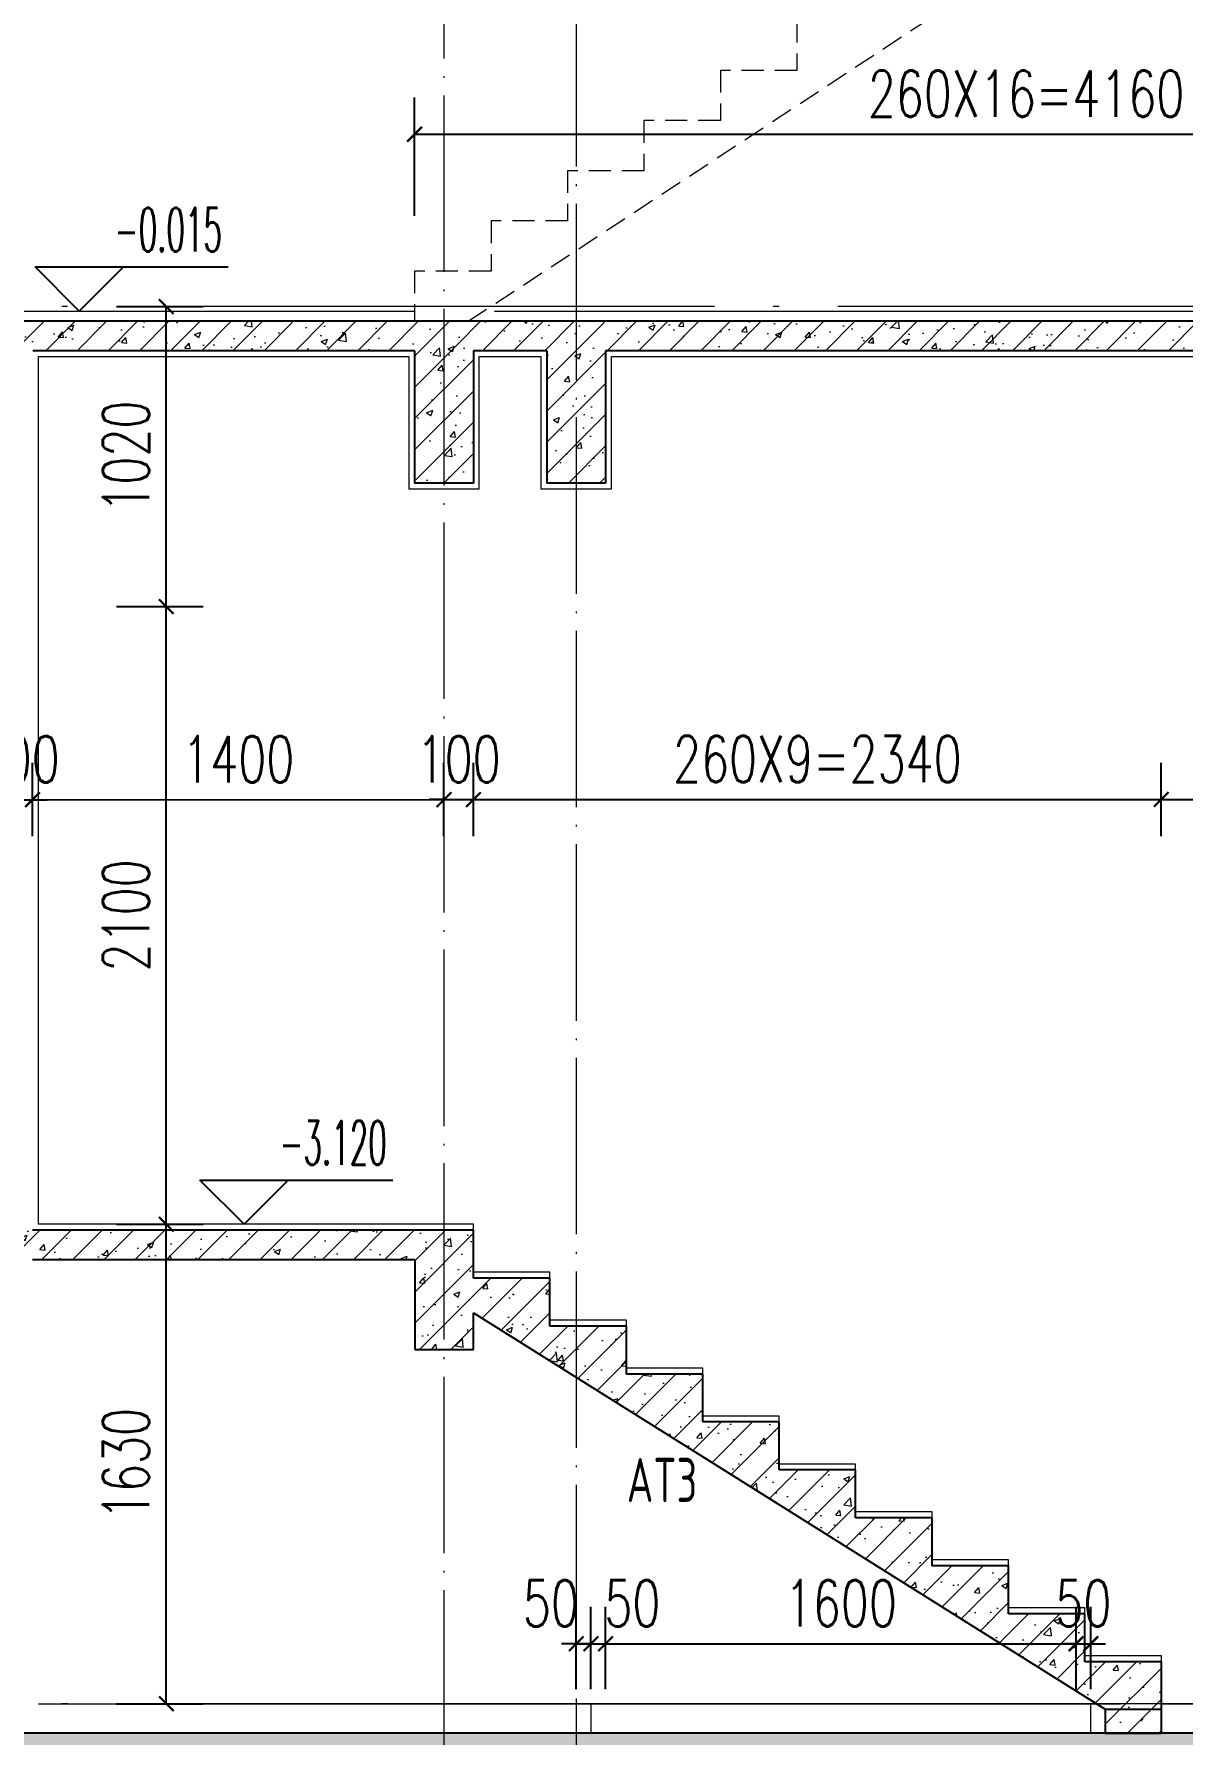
# Model space of a CAD drawing. Extents: x -1307975 to -76406, y -96289 to 379359.
# Drawn here: x -621245 to -617336, y 312893 to 318676 of the extents above; entities that cross this region are included whole.
import ezdxf
from ezdxf.enums import TextEntityAlignment as Align

# ---------------------------------------------------------------- set-up
doc = ezdxf.new("R2010")
doc.units = 0
doc.header["$LTSCALE"] = 1000
for name, pattern in [('#P_--_20B1_001_t3$0$DASH', [0.35, 0.25, -0.1]), ('DOTE', [2.42, 2, -0.2, 0.02, -0.2]), ('HIDDEN', [0.375, 0.25, -0.125])]:
    doc.linetypes.add(name, pattern=pattern)
doc.layers.get('0').update_dxf_attribs({"linetype": 'CONTINUOUS'})
doc.layers.get('DEFPOINTS').update_dxf_attribs({"linetype": 'CONTINUOUS'})
for name, color, linetype in [('DIM_ELEV', 3, 'CONTINUOUS'), ('PUB_TEXT', 2, 'CONTINUOUS'), ('TEXT', 2, 'CONTINUOUS'), ('WALL', 5, 'CONTINUOUS'), ('人防集水坑', 11, 'CONTINUOUS'), ('尺寸标注', 86, 'CONTINUOUS')]:
    doc.layers.add(name, color=color, linetype=linetype)
for name, color, linetype, lineweight in [('DOTE', 19, 'DOTE', 9), ('PUB_HATCH', 8, 'CONTINUOUS', 9), ('STAIR', 2, 'CONTINUOUS', 18), ('内粉刷', 37, 'CONTINUOUS', 9)]:
    doc.layers.add(name, color=color, linetype=linetype, lineweight=lineweight)
doc.styles.add('_TCH_DIM', font='SIMPLEX.shx', dxfattribs={"width": 0.7, "bigfont": 'GBCBIG.shx'})
doc.styles.add('_TCH_DIM_T3', font='SIMPLEX', dxfattribs={"width": 0.705882, "bigfont": 'GBCBIG'})
doc.styles.add('TSSD_REIN', font='tssdeng.shx', dxfattribs={"width": 0.7, "height": 300, "bigfont": 'tssdchn.shx'})
doc.dimstyles.new('_TCH_ARCH&&50', dxfattribs={"dimtxt": 157.5, "dimasz": 50, "dimexe": 125, "dimexo": 150, "dimgap": 58.75, "dimtad": 1, "dimdec": 0, "dimzin": 0, "dimdsep": 46, "dimtxsty": '_TCH_DIM_T3', "dimblk": 'ARCHTICK', "dimcen": 0.09, "dimclrt": 7, "dimazin": 0, "dimtfac": 1, "dimtdec": 0, "dimtix": 1, "dimtmove": 2, "dimatfit": 3, "dimldrblk": 'ARCHTICK', "dimfxl": 1, "dimtolj": 1, "dimtzin": 0, "dimarcsym": 0})
pattern_1 = [(45, (-762713.5, 410177.97), (-53.03301, 53.03301), []), (50, (-762713.5, 410177.97), (215.17805, -18.82564), [22.5, -247.5]), (355, (-762713.5, 410177.97), (-41.6254, 225.65764), [18, -198]), (100.4514, (-762695.57, 410176.4), (173.55281, 206.83186), [19.12206, -210.34263]), (46.1842, (-762713.5, 410237.97), (320.1723, -49.6557), [33.75, -371.25]), (96.6356, (-762686.82, 410233.83), (280.3988, 292.23536), [28.6831, -315.5139]), (351.1842, (-762713.5, 410237.97), (280.3986, 292.2356), [27, -297]), (21, (-762683.5, 410222.97), (179.07212, -120.78567), [22.5, -247.5]), (326, (-762683.5, 410222.97), (72.9946, 217.545), [18, -198]), (71.4514, (-762668.58, 410212.9), (252.0668, 96.75915), [19.12206, -210.34263]), (37.5, (-762713.5, 410177.97), (3.647957, 99.868156), [0, -195.6, 0, -201, 0, -198.75]), (7.5, (-762713.5, 410177.97), (78.92086, 118.323514), [0, -114.6, 0, -191.1, 0, -75.75]), (327.5, (-762780.4, 410177.97), (160.14673, -6.76646), [0, -75, 0, -234, 0, -310.5]), (317.5, (-762810.4, 410177.97), (174.95585, 30.0315), [0, -97.5, 0, -155.4, 0, -220.5])]

# ---------------------------------------------------------------- blocks, each defined once
blk = doc.blocks.new('_ArchTick')
at = {"color": 0, "linetype": 'ByBlock', "const_width": 0.15}
blk.add_lwpolyline([(-0.5, -0.5), (0.5, 0.5)], dxfattribs=at)
blk = doc.blocks.new('*D582')
at = {"layer": 'DEFPOINTS', "color": 0, "transparency": 16777216}
for p in [(-619350.2, 313203.5), (-619400.2, 312899.6), (-619350.2, 312899.6)]:
    blk.add_point(p, dxfattribs=at)
at = {"layer": '尺寸标注', "color": 0, "lineweight": -2, "transparency": 16777216}
for p, q in [((-619400.2, 313049.6), (-619400.2, 313328.5)), ((-619350.2, 313049.6), (-619350.2, 313328.5)), ((-619400.2, 313203.5), (-619450.2, 313203.5)), ((-619400.2, 313203.5), (-619350.2, 313203.5)), ((-619350.2, 313203.5), (-619300.2, 313203.5))]:
    blk.add_line(p, q, dxfattribs=at)
at = {"layer": '尺寸标注', "color": 0, "lineweight": -2, "transparency": 16777216, "xscale": 50, "yscale": 50, "zscale": 50}
blk.add_blockref('_ArchTick', (-619400.2, 313203.5), dxfattribs=at)
at = {"layer": '尺寸标注', "color": 0, "lineweight": -2, "transparency": 16777216, "xscale": 50, "yscale": 50, "zscale": 50, "rotation": 180}
blk.add_blockref('_ArchTick', (-619350.2, 313203.5), dxfattribs=at)
at = {"layer": '尺寸标注', "color": 7, "transparency": 16777216, "insert": (-619486.5, 313341), "char_height": 157.5, "attachment_point": 5, "style": '_TCH_DIM_T3'}
blk.add_mtext('\\A1;50', dxfattribs=at)
blk = doc.blocks.new('*D583')
at = {"layer": 'DEFPOINTS', "color": 0, "transparency": 16777216}
for p in [(-619300.2, 313203.5), (-619350.2, 312899.6), (-619300.2, 312899.6)]:
    blk.add_point(p, dxfattribs=at)
at = {"layer": '尺寸标注', "color": 0, "lineweight": -2, "transparency": 16777216}
for p, q in [((-619350.2, 313049.6), (-619350.2, 313328.5)), ((-619300.2, 313049.6), (-619300.2, 313328.5)), ((-619350.2, 313203.5), (-619400.2, 313203.5)), ((-619350.2, 313203.5), (-619300.2, 313203.5)), ((-619300.2, 313203.5), (-619250.2, 313203.5))]:
    blk.add_line(p, q, dxfattribs=at)
at = {"layer": '尺寸标注', "color": 0, "lineweight": -2, "transparency": 16777216, "xscale": 50, "yscale": 50, "zscale": 50}
blk.add_blockref('_ArchTick', (-619350.2, 313203.5), dxfattribs=at)
at = {"layer": '尺寸标注', "color": 0, "lineweight": -2, "transparency": 16777216, "xscale": 50, "yscale": 50, "zscale": 50, "rotation": 180}
blk.add_blockref('_ArchTick', (-619300.2, 313203.5), dxfattribs=at)
at = {"layer": '尺寸标注', "color": 7, "transparency": 16777216, "insert": (-619209.1, 313341), "char_height": 157.5, "attachment_point": 5, "style": '_TCH_DIM_T3'}
blk.add_mtext('\\A1;50', dxfattribs=at)
blk = doc.blocks.new('*D584')
at = {"layer": 'DEFPOINTS', "color": 0, "transparency": 16777216}
for p in [(-617700.2, 313203.5), (-619300.2, 312899.6), (-617700.2, 312899.6)]:
    blk.add_point(p, dxfattribs=at)
at = {"layer": '尺寸标注', "color": 0, "lineweight": -2, "transparency": 16777216}
for p, q in [((-619300.2, 313049.6), (-619300.2, 313328.5)), ((-617700.2, 313049.6), (-617700.2, 313328.5)), ((-619300.2, 313203.5), (-617700.2, 313203.5))]:
    blk.add_line(p, q, dxfattribs=at)
at = {"layer": '尺寸标注', "color": 0, "lineweight": -2, "transparency": 16777216, "xscale": 50, "yscale": 50, "zscale": 50, "rotation": 180}
blk.add_blockref('_ArchTick', (-619300.2, 313203.5), dxfattribs=at)
at = {"layer": '尺寸标注', "color": 0, "lineweight": -2, "transparency": 16777216, "xscale": 50, "yscale": 50, "zscale": 50}
blk.add_blockref('_ArchTick', (-617700.2, 313203.5), dxfattribs=at)
at = {"layer": '尺寸标注', "color": 7, "transparency": 16777216, "insert": (-618500.2, 313341), "char_height": 157.5, "attachment_point": 5, "style": '_TCH_DIM_T3'}
blk.add_mtext('\\A1;1600', dxfattribs=at)
blk = doc.blocks.new('*D585')
at = {"layer": 'DEFPOINTS', "color": 0, "transparency": 16777216}
for p in [(-617650.2, 313203.5), (-617700.2, 312899.6), (-617650.2, 312899.6)]:
    blk.add_point(p, dxfattribs=at)
at = {"layer": '尺寸标注', "color": 0, "lineweight": -2, "transparency": 16777216}
for p, q in [((-617700.2, 313049.6), (-617700.2, 313328.5)), ((-617650.2, 313049.6), (-617650.2, 313328.5)), ((-617700.2, 313203.5), (-617750.2, 313203.5)), ((-617700.2, 313203.5), (-617650.2, 313203.5)), ((-617650.2, 313203.5), (-617600.2, 313203.5))]:
    blk.add_line(p, q, dxfattribs=at)
at = {"layer": '尺寸标注', "color": 0, "lineweight": -2, "transparency": 16777216, "xscale": 50, "yscale": 50, "zscale": 50}
blk.add_blockref('_ArchTick', (-617700.2, 313203.5), dxfattribs=at)
at = {"layer": '尺寸标注', "color": 0, "lineweight": -2, "transparency": 16777216, "xscale": 50, "yscale": 50, "zscale": 50, "rotation": 180}
blk.add_blockref('_ArchTick', (-617650.2, 313203.5), dxfattribs=at)
at = {"layer": '尺寸标注', "color": 7, "transparency": 16777216, "insert": (-617675.2, 313341), "char_height": 157.5, "attachment_point": 5, "style": '_TCH_DIM_T3'}
blk.add_mtext('\\A1;50', dxfattribs=at)
blk = doc.blocks.new('*D613')
at = {"layer": 'DEFPOINTS', "color": 0, "transparency": 16777216}
for p in [(-615949.9, 316074.2), (-617410.3, 315799.6), (-615949.8, 315799.9)]:
    blk.add_point(p, dxfattribs=at)
at = {"layer": '尺寸标注', "color": 0, "lineweight": -2, "transparency": 16777216}
for p, q in [((-617410.3, 315949.6), (-617410.3, 316198.9)), ((-615949.9, 315949.9), (-615949.9, 316199.2)), ((-617410.3, 316073.9), (-615949.9, 316074.2))]:
    blk.add_line(p, q, dxfattribs=at)
at = {"layer": '尺寸标注', "color": 0, "lineweight": -2, "transparency": 16777216, "xscale": 50, "yscale": 50, "zscale": 50}
for p, rotation in [((-617410.3, 316073.9), 180.0121022878804), ((-615949.9, 316074.2), 0.01210228788040397)]:
    blk.add_blockref('_ArchTick', p, dxfattribs=dict(at, rotation=rotation))
at = {"layer": '尺寸标注', "color": 7, "transparency": 16777216, "insert": (-616680.1, 316211.6), "char_height": 157.5, "attachment_point": 5, "rotation": 0.0121, "style": '_TCH_DIM_T3'}
blk.add_mtext('\\A1;1460', dxfattribs=at)
blk = doc.blocks.new('*D614')
at = {"layer": 'DEFPOINTS', "color": 0, "transparency": 16777216}
for p in [(-617410.3, 316073.9), (-619750, 315799.1), (-617410.3, 315799.6)]:
    blk.add_point(p, dxfattribs=at)
at = {"layer": '尺寸标注', "color": 0, "lineweight": -2, "transparency": 16777216}
for p, q in [((-619750, 315949.1), (-619750, 316198.4)), ((-617410.3, 315949.6), (-617410.3, 316198.9)), ((-619750, 316073.4), (-617410.3, 316073.9))]:
    blk.add_line(p, q, dxfattribs=at)
at = {"layer": '尺寸标注', "color": 0, "lineweight": -2, "transparency": 16777216, "xscale": 50, "yscale": 50, "zscale": 50}
for p, rotation in [((-619750, 316073.4), 180.0121022878798), ((-617410.3, 316073.9), 0.01210228787980602)]:
    blk.add_blockref('_ArchTick', p, dxfattribs=dict(at, rotation=rotation))
at = {"layer": '尺寸标注', "color": 7, "transparency": 16777216, "insert": (-618580.2, 316211.2), "char_height": 157.5, "attachment_point": 5, "rotation": 0.0121, "style": '_TCH_DIM_T3'}
blk.add_mtext('\\A1;260X9=2340', dxfattribs=at)
blk = doc.blocks.new('*D615')
at = {"layer": 'DEFPOINTS', "color": 0, "transparency": 16777216}
for p in [(-619750, 316073.4), (-619850.2, 315799), (-619750, 315799.1)]:
    blk.add_point(p, dxfattribs=at)
at = {"layer": '尺寸标注', "color": 0, "lineweight": -2, "transparency": 16777216}
for p, q in [((-619850.2, 315949), (-619850.3, 316198.4)), ((-619750, 315949.1), (-619750, 316198.4)), ((-619850.2, 316073.4), (-619900.2, 316073.4)), ((-619850.2, 316073.4), (-619750, 316073.4)), ((-619750, 316073.4), (-619700, 316073.4))]:
    blk.add_line(p, q, dxfattribs=at)
at = {"layer": '尺寸标注', "color": 0, "lineweight": -2, "transparency": 16777216, "xscale": 50, "yscale": 50, "zscale": 50}
for p, rotation in [((-619850.2, 316073.4), 0.01210228786945322), ((-619750, 316073.4), 180.0121022878695)]:
    blk.add_blockref('_ArchTick', p, dxfattribs=dict(at, rotation=rotation))
at = {"layer": '尺寸标注', "color": 7, "transparency": 16777216, "insert": (-619800.2, 316210.9), "char_height": 157.5, "attachment_point": 5, "rotation": 0.0121, "style": '_TCH_DIM_T3'}
blk.add_mtext('\\A1;100', dxfattribs=at)
blk = doc.blocks.new('*D616')
at = {"layer": 'DEFPOINTS', "color": 0, "transparency": 16777216}
for p in [(-619850.2, 316073.4), (-621249.8, 315798.7), (-619850.2, 315799)]:
    blk.add_point(p, dxfattribs=at)
at = {"layer": '尺寸标注', "color": 0, "lineweight": -2, "transparency": 16777216}
for p, q in [((-621249.8, 315948.7), (-621249.9, 316198.1)), ((-619850.2, 315949), (-619850.3, 316198.4)), ((-621249.9, 316073.1), (-619850.2, 316073.4))]:
    blk.add_line(p, q, dxfattribs=at)
at = {"layer": '尺寸标注', "color": 0, "lineweight": -2, "transparency": 16777216, "xscale": 50, "yscale": 50, "zscale": 50}
for p, rotation in [((-621249.9, 316073.1), 180.0121022878787), ((-619850.2, 316073.4), 0.01210228787875008)]:
    blk.add_blockref('_ArchTick', p, dxfattribs=dict(at, rotation=rotation))
at = {"layer": '尺寸标注', "color": 7, "transparency": 16777216, "insert": (-620550.1, 316210.7), "char_height": 157.5, "attachment_point": 5, "rotation": 0.0121, "style": '_TCH_DIM_T3'}
blk.add_mtext('\\A1;1400', dxfattribs=at)
blk = doc.blocks.new('*D617')
at = {"layer": 'DEFPOINTS', "color": 0, "transparency": 16777216}
for p in [(-621249.9, 316073.1), (-621349.8, 315798.7), (-621249.8, 315798.7)]:
    blk.add_point(p, dxfattribs=at)
at = {"layer": '尺寸标注', "color": 0, "lineweight": -2, "transparency": 16777216}
for p, q in [((-621349.9, 315948.7), (-621349.9, 316198.1)), ((-621249.8, 315948.7), (-621249.9, 316198.1)), ((-621349.9, 316073.1), (-621399.9, 316073.1)), ((-621349.9, 316073.1), (-621249.9, 316073.1)), ((-621249.9, 316073.1), (-621199.9, 316073.1))]:
    blk.add_line(p, q, dxfattribs=at)
at = {"layer": '尺寸标注', "color": 0, "lineweight": -2, "transparency": 16777216, "xscale": 50, "yscale": 50, "zscale": 50}
for p, rotation in [((-621349.9, 316073.1), 0.01210228786705514), ((-621249.9, 316073.1), 180.012102287867)]:
    blk.add_blockref('_ArchTick', p, dxfattribs=dict(at, rotation=rotation))
at = {"layer": '尺寸标注', "color": 7, "transparency": 16777216, "insert": (-621299.9, 316210.6), "char_height": 157.5, "attachment_point": 5, "rotation": 0.0121, "style": '_TCH_DIM_T3'}
blk.add_mtext('\\A1;100', dxfattribs=at)
blk = doc.blocks.new('*D618')
at = {"layer": 'DEFPOINTS', "color": 0, "transparency": 16777216}
for p in [(-621113.5, 317749.6), (-620794.6, 317749.6), (-621113.5, 316729.6)]:
    blk.add_point(p, dxfattribs=at)
at = {"layer": '尺寸标注', "color": 0, "lineweight": -2, "transparency": 16777216}
for p, q in [((-620963.5, 317749.6), (-620669.6, 317749.6)), ((-620794.6, 316729.6), (-620794.6, 317749.6)), ((-620963.5, 316729.6), (-620669.6, 316729.6))]:
    blk.add_line(p, q, dxfattribs=at)
at = {"layer": '尺寸标注', "color": 0, "lineweight": -2, "transparency": 16777216, "xscale": 50, "yscale": 50, "zscale": 50}
for p, rotation in [((-620794.6, 317749.6), 90), ((-620794.6, 316729.6), 270)]:
    blk.add_blockref('_ArchTick', p, dxfattribs=dict(at, rotation=rotation))
at = {"layer": '尺寸标注', "color": 7, "transparency": 16777216, "insert": (-620932.1, 317239.6), "char_height": 157.5, "attachment_point": 5, "rotation": 90, "style": '_TCH_DIM_T3'}
blk.add_mtext('\\A1;1020', dxfattribs=at)
blk = doc.blocks.new('*D619')
at = {"layer": 'DEFPOINTS', "color": 0, "transparency": 16777216}
for p in [(-621113.5, 316729.6), (-620794.6, 316729.6), (-621113.5, 314629.6)]:
    blk.add_point(p, dxfattribs=at)
at = {"layer": '尺寸标注', "color": 0, "lineweight": -2, "transparency": 16777216}
for p, q in [((-620963.5, 316729.6), (-620669.6, 316729.6)), ((-620794.6, 314629.6), (-620794.6, 316729.6)), ((-620963.5, 314629.6), (-620669.6, 314629.6))]:
    blk.add_line(p, q, dxfattribs=at)
at = {"layer": '尺寸标注', "color": 0, "lineweight": -2, "transparency": 16777216, "xscale": 50, "yscale": 50, "zscale": 50}
for p, rotation in [((-620794.6, 316729.6), 90), ((-620794.6, 314629.6), 270)]:
    blk.add_blockref('_ArchTick', p, dxfattribs=dict(at, rotation=rotation))
at = {"layer": '尺寸标注', "color": 7, "transparency": 16777216, "insert": (-620932.1, 315679.6), "char_height": 157.5, "attachment_point": 5, "rotation": 90, "style": '_TCH_DIM_T3'}
blk.add_mtext('\\A1;2100', dxfattribs=at)
blk = doc.blocks.new('*D620')
at = {"layer": 'DEFPOINTS', "color": 0, "transparency": 16777216}
for p in [(-621113.5, 314629.6), (-620794.6, 314629.6), (-621113.5, 312999.6)]:
    blk.add_point(p, dxfattribs=at)
at = {"layer": '尺寸标注', "color": 0, "lineweight": -2, "transparency": 16777216}
for p, q in [((-620963.5, 314629.6), (-620669.6, 314629.6)), ((-620794.6, 312999.6), (-620794.6, 314629.6)), ((-620963.5, 312999.6), (-620669.6, 312999.6))]:
    blk.add_line(p, q, dxfattribs=at)
at = {"layer": '尺寸标注', "color": 0, "lineweight": -2, "transparency": 16777216, "xscale": 50, "yscale": 50, "zscale": 50}
for p, rotation in [((-620794.6, 314629.6), 90), ((-620794.6, 312999.6), 270)]:
    blk.add_blockref('_ArchTick', p, dxfattribs=dict(at, rotation=rotation))
at = {"layer": '尺寸标注', "color": 7, "transparency": 16777216, "insert": (-620932.1, 313814.6), "char_height": 157.5, "attachment_point": 5, "rotation": 90, "style": '_TCH_DIM_T3'}
blk.add_mtext('\\A1;1630', dxfattribs=at)
blk = doc.blocks.new('*D638')
at = {"layer": 'DEFPOINTS', "color": 0, "transparency": 16777216}
for p in [(-615790.1, 318335.7), (-619950.2, 317908.1), (-615790.1, 317908.1)]:
    blk.add_point(p, dxfattribs=at)
at = {"layer": '尺寸标注', "color": 0, "lineweight": -2, "transparency": 16777216}
for p, q in [((-619950.2, 318058.1), (-619950.2, 318460.7)), ((-615790.1, 318058.1), (-615790.1, 318460.7)), ((-619950.2, 318335.7), (-615790.1, 318335.7))]:
    blk.add_line(p, q, dxfattribs=at)
at = {"layer": '尺寸标注', "color": 0, "lineweight": -2, "transparency": 16777216, "xscale": 50, "yscale": 50, "zscale": 50, "rotation": 180}
blk.add_blockref('_ArchTick', (-619950.2, 318335.7), dxfattribs=at)
at = {"layer": '尺寸标注', "color": 0, "lineweight": -2, "transparency": 16777216, "xscale": 50, "yscale": 50, "zscale": 50}
blk.add_blockref('_ArchTick', (-615790.1, 318335.7), dxfattribs=at)
at = {"layer": '尺寸标注', "color": 7, "transparency": 16777216, "insert": (-617870.1, 318473.2), "char_height": 157.5, "attachment_point": 5, "style": '_TCH_DIM_T3'}
blk.add_mtext('\\A1;260X16=4160', dxfattribs=at)

msp = doc.modelspace()

# ---------------------------------------------------------------- hatches: boundary and pattern name
at = {"layer": 'PUB_HATCH'}
h = msp.add_hatch(dxfattribs=at)
h.set_pattern_fill('钢筋混凝土', color=256, scale=30, style=0)
h.set_pattern_definition(pattern_1)
h.paths.add_polyline_path([(-619850.18, 317632.89), (-619850.18, 317699.56), (-621348.69, 317699.56), (-621348.74, 317632.89), (-621248.76, 317599.56), (-619950.18, 317599.56)])
h = msp.add_hatch(dxfattribs=at)
h.set_pattern_fill('钢筋混凝土', color=256, scale=30, style=0)
h.set_pattern_definition(pattern_1)
h.paths.add_polyline_path([(-619400.17, 317632.89), (-619400.17, 317699.56), (-619850.18, 317699.56), (-619850.18, 317632.89), (-619750.18, 317599.56), (-619500.17, 317599.56)])
h = msp.add_hatch(dxfattribs=at)
h.set_pattern_fill('钢筋混凝土', color=256, scale=30, style=0)
h.set_pattern_definition(pattern_1)
h.paths.add_polyline_path([(-615350.12, 317632.89), (-615350.12, 317699.56), (-619400.17, 317699.56), (-619400.17, 317632.89), (-619300.17, 317599.56), (-615450.12, 317599.56)])
h = msp.add_hatch(dxfattribs=at)
h.set_pattern_fill('钢筋混凝土', color=256, scale=30, style=0)
h.set_pattern_definition(pattern_1)
h.paths.add_polyline_path([(-619850.18, 317632.89), (-619950.18, 317599.56), (-619950.17, 317149.56), (-619750.17, 317149.56), (-619750.18, 317599.56)])
h = msp.add_hatch(dxfattribs=at)
h.set_pattern_fill('钢筋混凝土', color=256, scale=30, style=0)
h.set_pattern_definition(pattern_1)
h.paths.add_polyline_path([(-619400.17, 317632.89), (-619500.17, 317599.56), (-619500.17, 317149.62), (-619300.17, 317149.62), (-619300.17, 317599.56)])
h = msp.add_hatch(dxfattribs=at)
h.set_pattern_fill('钢筋混凝土', color=256, scale=30, style=0)
h.set_pattern_definition(pattern_1)
h.paths.add_polyline_path([(-621350.17, 314609.56), (-621350.18, 314509.52), (-619949.81, 314510.01), (-619949.81, 314204.01), (-619749.81, 314203.56), (-619749.81, 314328.53), (-617600.61, 312981.15), (-617600.61, 312899.56), (-617409.81, 312899.56), (-617409.81, 313142.56), (-617669.81, 313142.56), (-617669.81, 313305.56), (-617929.81, 313305.56), (-617929.81, 313468.56), (-618189.81, 313468.56), (-618189.81, 313631.56), (-618449.81, 313631.56), (-618449.81, 313794.56), (-618709.81, 313794.56), (-618709.81, 313957.56), (-618969.81, 313957.56), (-618969.81, 314120.56), (-619229.81, 314120.56), (-619229.81, 314283.56), (-619489.81, 314283.56), (-619489.81, 314446.56), (-619749.81, 314446.56), (-619749.81, 314609.56)])
h = msp.add_hatch(dxfattribs=at)
h.set_pattern_fill('钢筋混凝土', color=256, scale=30, style=0)
h.set_pattern_definition(pattern_1)
h.paths.add_polyline_path([(-613850.17, 312699.56), (-613650.17, 312899.56), (-621348.79, 312899.56), (-621348.79, 312699.56)])

# ---------------------------------------------------------------- linework, layer by layer
at = {"layer": 'DIM_ELEV', "color": 6}
for p, q in [((-621090.5, 317734.45), (-621240.5, 317884.45)), ((-621240.5, 317884.45), (-620584.5, 317884.45)), ((-621090.5, 317734.45), (-620940.5, 317884.45)), ((-620530.12, 314629.56), (-620680.12, 314779.56)), ((-620680.12, 314779.56), (-620024.12, 314779.56)), ((-620530.12, 314629.56), (-620380.12, 314779.56))]:
    msp.add_line(p, q, dxfattribs=at)
at = {"layer": 'DOTE', "linetype": 'DOTE', "ltscale": 0.3}
for p, q in [((-619400.19, 336249.56), (-619400.17, 311349.56)), ((-619850.17, 323549.56), (-619850.17, 311349.56))]:
    msp.add_line(p, q, dxfattribs=at)
at = {"layer": 'DOTE', "linetype": 'DOTE'}
for p, q in [((-609250.13, 317749.56), (-624727.19, 317749.56)), ((-609250.13, 312999.56), (-624727.19, 312999.56))]:
    msp.add_line(p, q, dxfattribs=at)
at = {"layer": 'STAIR', "linetype": 'HIDDEN', "ltscale": 0.3}
msp.add_line((-619767.85, 317699.56), (-615500.25, 320499.57), dxfattribs=at)
msp.add_lwpolyline([(-618650.12, 318723.1), (-618650.12, 318552.51), (-618910.12, 318552.51), (-618910.12, 318381.92), (-619170.12, 318381.92), (-619170.12, 318211.33), (-619430.12, 318211.33), (-619430.12, 318040.74), (-619690.12, 318040.74), (-619690.12, 317870.16), (-619950.12, 317870.16), (-619950.12, 317699.57)], dxfattribs=at)
at = {"layer": 'WALL'}
for p, q in [((-619850.18, 317699.56), (-621348.69, 317699.56)), ((-619400.17, 317699.56), (-619850.18, 317699.56)), ((-615350.12, 317699.56), (-619400.17, 317699.56)), ((-619950.18, 317599.56), (-621248.76, 317599.56)), ((-619950.18, 317599.56), (-619950.17, 317149.56)), ((-619750.18, 317599.56), (-619750.17, 317149.56)), ((-619500.17, 317599.56), (-619750.18, 317599.56)), ((-619500.17, 317599.56), (-619500.17, 317149.62)), ((-619300.17, 317599.56), (-619300.17, 317149.62)), ((-615450.12, 317599.56), (-619300.17, 317599.56)), ((-619750.17, 317149.56), (-619950.17, 317149.56)), ((-619300.17, 317149.62), (-619500.17, 317149.62)), ((-619749.81, 314609.56), (-621250.17, 314609.56)), ((-619749.81, 314446.56), (-619749.81, 314609.56)), ((-621250, 314509.56), (-619949.81, 314510.01)), ((-619949.81, 314510.01), (-619949.81, 314204.01)), ((-619489.81, 314446.56), (-619749.81, 314446.56)), ((-619489.81, 314283.56), (-619489.81, 314446.56)), ((-619749.81, 314203.56), (-619749.81, 314328.53)), ((-619749.81, 314328.53), (-617600.61, 312981.15)), ((-619229.81, 314283.56), (-619489.81, 314283.56)), ((-619229.81, 314120.56), (-619229.81, 314283.56)), ((-619949.81, 314204.01), (-619749.81, 314203.56)), ((-618969.81, 314120.56), (-619229.81, 314120.56)), ((-618969.81, 313957.56), (-618969.81, 314120.56)), ((-618709.81, 313957.56), (-618969.81, 313957.56)), ((-618709.81, 313794.56), (-618709.81, 313957.56)), ((-618449.81, 313794.56), (-618709.81, 313794.56)), ((-618449.81, 313631.56), (-618449.81, 313794.56)), ((-618189.81, 313631.56), (-618449.81, 313631.56)), ((-618189.81, 313468.56), (-618189.81, 313631.56)), ((-617929.81, 313468.56), (-618189.81, 313468.56)), ((-617929.81, 313305.56), (-617929.81, 313468.56)), ((-617669.81, 313305.56), (-617929.81, 313305.56)), ((-617669.81, 313142.56), (-617669.81, 313305.56)), ((-617409.81, 313142.56), (-617669.81, 313142.56)), ((-617409.81, 312899.56), (-617409.81, 313142.56)), ((-617600.61, 312981.15), (-617600.61, 312899.56)), ((-617409.81, 312979.56), (-617600.61, 312979.56)), ((-613650.17, 312899.56), (-621348.79, 312899.56)), ((-617600.61, 312899.56), (-617409.81, 312899.56))]:
    msp.add_line(p, q, dxfattribs=at)
at = {"layer": '人防集水坑', "color": 3, "linetype": '#P_--_20B1_001_t3$0$DASH', "ltscale": 0.5, "const_width": 5}
msp.add_lwpolyline([(-619350.17, 312999.56), (-617650.17, 312999.56), (-617650.17, 312899.56), (-619350.17, 312899.56)], close=True, dxfattribs=at)
at = {"layer": '内粉刷'}
for p, q in [((-622450.16, 317734.35), (-619950.12, 317734.56)), ((-619678.04, 317734.56), (-613870.17, 317734.56)), ((-621229.56, 312999.56), (-617548.59, 312999.56)), ((-617409.81, 312999.56), (-613870.17, 312999.56))]:
    msp.add_line(p, q, dxfattribs=at)
for points in [[(-621229.62, 314629.56), (-621229.26, 317579.56), (-619970.18, 317579.56), (-619970.17, 317129.56), (-619730.17, 317129.56), (-619730.18, 317579.56), (-619520.17, 317579.56)], [(-619520.17, 317579.56), (-619520.17, 317129.62), (-619280.17, 317129.62), (-619280.17, 317579.56)], [(-619280.17, 317579.56), (-615970.18, 317579.56), (-615970.17, 315079.56), (-615895.23, 315079.56)], [(-617409.81, 312999.56), (-617409.81, 313162.56), (-617669.81, 313162.56), (-617669.81, 313325.56), (-617929.81, 313325.56), (-617929.81, 313488.56), (-618189.81, 313488.56), (-618189.81, 313651.56), (-618449.81, 313651.56), (-618449.81, 313814.56), (-618709.81, 313814.56), (-618709.81, 313977.56), (-618969.81, 313977.56), (-618969.81, 314140.56), (-619229.81, 314140.56), (-619229.81, 314303.56), (-619489.81, 314303.56), (-619489.81, 314466.56), (-619749.81, 314466.56), (-619749.81, 314629.56), (-621229.62, 314629.56)]]:
    msp.add_lwpolyline(points, dxfattribs=at)

# ---------------------------------------------------------------- texts
at = {"layer": 'PUB_TEXT', "color": 6, "style": '_TCH_DIM', "width": 0.494118}
for s, p in [('-0.015', (-620970.5, 317936.95)), ('-3.120', (-620410.12, 314832.06))]:
    msp.add_text(s, height=148.75, dxfattribs=at).set_placement(p)
at = {"layer": 'TEXT', "color": 230, "style": 'TSSD_REIN', "width": 0.7}
msp.add_text('AT3', height=150, dxfattribs=at).set_placement((-619108.36, 313685.46), align=Align.CENTER)

# ---------------------------------------------------------------- dimensions: what is measured, and where the dimension line sits
at = {"layer": '尺寸标注', "color": 106}
for p1, p2, distance, text, picture, middle in [((-619950.17, 317908.08), (-615790.12, 317908.08), 427.67, '260X16=4160', '*D638', (-617870.15, 318473.25)), ((-619749.96, 315799.06), (-617410.26, 315799.56), 274.35, '260X9=2340', '*D614', (-618580.2, 316211.16))]:
    dim = msp.add_aligned_dim(p1=p1, p2=p2, distance=distance, text=text, dimstyle='_TCH_ARCH&&50', dxfattribs=at)
    dim.commit()
    dim.dimension.update_dxf_attribs({"geometry": picture, "text_midpoint": middle})
for p1, p2, distance, picture, middle in [((-621113.53, 316729.56), (-621113.53, 317749.56), -318.93, '*D618', (-620932.1, 317239.56)), ((-621113.53, 314629.56), (-621113.53, 316729.56), -318.93, '*D619', (-620932.1, 315679.56)), ((-621349.84, 315798.72), (-621249.8, 315798.75), 274.35, '*D617', (-621299.91, 316210.58)), ((-621249.8, 315798.75), (-619850.17, 315799.04), 274.35, '*D616', (-620550.08, 316210.74)), ((-619850.17, 315799.04), (-619749.96, 315799.06), 274.35, '*D615', (-619800.15, 316210.9)), ((-617410.26, 315799.56), (-615949.82, 315799.87), 274.35, '*D613', (-616680.13, 316211.56)), ((-621113.53, 312999.56), (-621113.53, 314629.56), -318.93, '*D620', (-620932.1, 313814.56)), ((-619300.17, 312899.56), (-617700.17, 312899.56), 303.96, '*D584', (-618500.17, 313341.01)), ((-617700.17, 312899.56), (-617650.17, 312899.56), 303.96, '*D585', (-617675.17, 313341.01))]:
    dim = msp.add_aligned_dim(p1=p1, p2=p2, distance=distance, dimstyle='_TCH_ARCH&&50', dxfattribs=at)
    dim.commit()
    dim.dimension.update_dxf_attribs({"geometry": picture, "text_midpoint": middle})
for base, p1, p2, picture, middle in [((-619350.17, 313203.51), (-619400.18, 312899.56), (-619350.17, 312899.56), '*D582', (-619486.52, 313341.01)), ((-619300.17, 313203.51), (-619350.17, 312899.56), (-619300.17, 312899.56), '*D583', (-619209.12, 313341.01))]:
    dim = msp.add_linear_dim(base=base, p1=p1, p2=p2, angle=0, dimstyle='_TCH_ARCH&&50', dxfattribs=at)
    dim.commit()
    dim.dimension.update_dxf_attribs({"geometry": picture, "text_midpoint": middle, "dimtype": 161})

doc.saveas('drawing.dxf')
